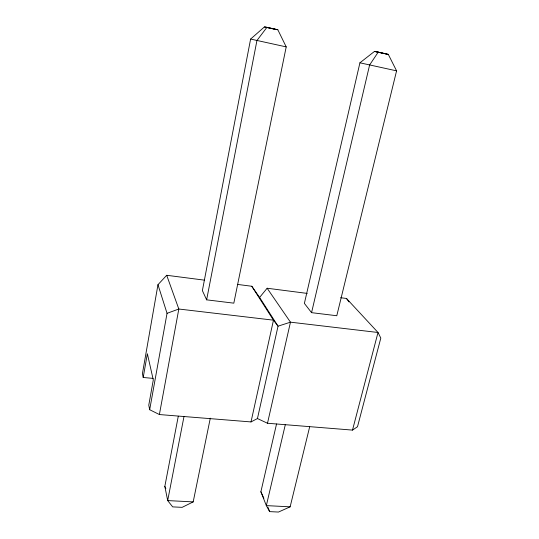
<?xml version="1.0" encoding="UTF-8"?>
<svg xmlns="http://www.w3.org/2000/svg" width="539" height="539" viewBox="0 0 539 539"><rect width="100%" height="100%" fill="white"/><g stroke="black" fill="none" stroke-linecap="round" stroke-linejoin="round"><path stroke-width="0.81" d="M204.241 280.125L166.699 275.281L157.967 284.7L142.424 373.621L143.199 377.475L153.184 378.405M143.199 377.475L147.363 353.725L153.292 379.955L148.771 405.18L149.68 409.714L159.382 414.545L251.012 421.929L257.447 418.547L278.036 326.176L259.603 297.44L251.787 286.256L237.605 284.43M149.68 409.714L167.043 313.321L157.967 284.7M159.382 414.545L178.82 309.022L166.699 275.281M210.304 418.19L193.191 501.89L182.135 507.347L172.682 506.882L167.683 500.59L164.833 486.387L178.281 416.243M250.608 39.064L202.374 290.615L206.632 299.839L233.818 303.161L286.209 46.886L277.834 29.766L266.926 27.341L264.393 26.95L250.608 39.064L286.209 46.886M183.974 416.62L167.683 500.59L193.191 501.89M206.632 299.839L256.935 40.526L266.926 27.341M251.012 421.929L273.468 320.173L251.787 286.256M340.635 297.717L346.476 298.471L378.014 332.489L380.81 338.081L357.498 426.74L352.506 430.102L267.499 423.256L290.467 322.174L267.135 288.237L259.603 297.44M309.682 426.773L290.137 506.828L278.474 512.05L269.655 511.619L266.333 505.616L260.889 491.75L276.541 423.95M359.924 62.807L304.38 303.39L311.562 312.66L336.787 315.739L396.576 70.852L388.289 54.365L378.23 52.121L374.45 51.448L359.924 62.807L396.576 70.852M285.34 424.53L266.333 505.616L290.137 506.828M311.562 312.66L369.606 64.997L378.23 52.121M352.506 430.102L378.014 332.489L290.467 322.174L278.036 326.176L273.468 320.173L178.82 309.022L167.043 313.321M267.135 288.237L307.223 293.411M277.834 29.766L265.653 27.145M388.289 54.365L374.45 51.448M376.33 51.784L386.335 54.015M264.393 26.95L275.18 29.349M257.447 418.547L267.499 423.256M346.476 298.471L348.935 301.86M260.889 491.75L263.894 498.319M164.833 486.387L165.844 488.651M267.87 507.098L269.655 511.619"/></g></svg>
